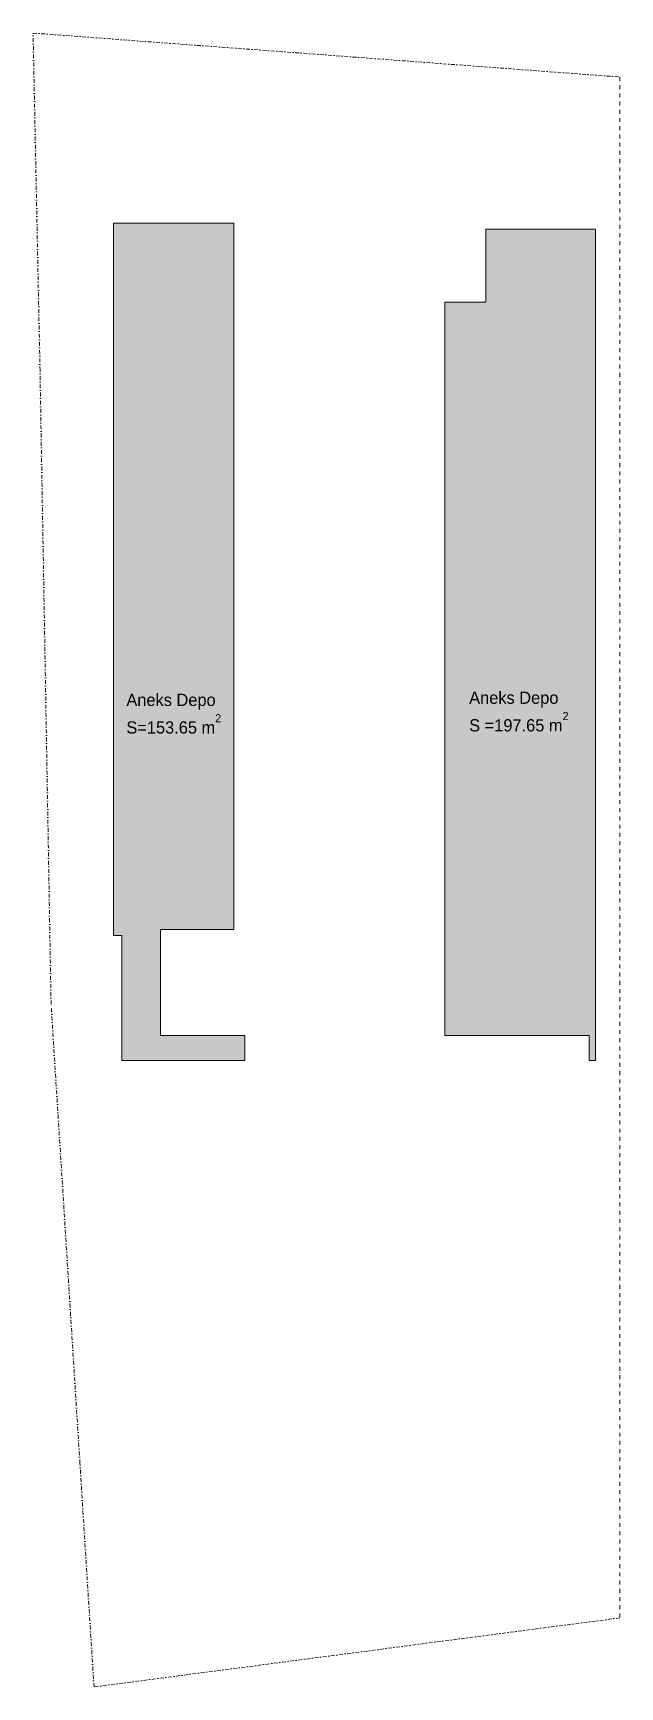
# Model space of a CAD drawing. Header units: millimetres. Extents: x -1813435 to -1789490, y -2749088 to -2681608.
import ezdxf

# ---------------------------------------------------------------- set-up
doc = ezdxf.new("R2010")
doc.units = ezdxf.units.MM
doc.header["$MEASUREMENT"] = 0
doc.linetypes.add('Dot & Dashed', pattern=[335.138881, 158.75, -88.194444, 0, -88.194437])
for name, color, linetype, lineweight, true_color in [('A - Fill zone_Pen_No__146', 7, 'Continuous', 20, 0x5eaeff), ('A - Fill zone_Pen_No__201', 7, 'Continuous', 0, 0xe8e8e8), ('Drawing & Figure_Pen_No__81', 7, 'Continuous', 20, 0x6a6a6a)]:
    doc.layers.add(name, color=color, linetype=linetype, lineweight=lineweight, true_color=true_color)
doc.layers.add('A - Parcela_Pen_No__20', color=1, linetype='Continuous', lineweight=0)
doc.styles.add('GENERATED_STYLE_1', font='GOTHIC.TTF')

msp = doc.modelspace()

# ---------------------------------------------------------------- hatches: boundary and pattern name
at = {"layer": 'A - Fill zone_Pen_No__201', "linetype": 'Continuous', "lineweight": 0, "true_color": 0x747474}
for points in [[(-1805240, -2689357), (-1805240, -2718185), (-1808240, -2718185), (-1808240, -2722515), (-1804790, -2722515), (-1804790, -2723535), (-1809808, -2723535), (-1809808, -2718435), (-1810154, -2718435), (-1810154, -2689357)], [(-1796640, -2722515), (-1796640, -2692585), (-1794963, -2692585), (-1794963, -2689607), (-1790490, -2689607), (-1790490, -2723535), (-1790740, -2723535), (-1790740, -2722515)]]:
    msp.add_hatch(color=8, dxfattribs=at).paths.add_polyline_path(points)

# ---------------------------------------------------------------- linework, layer by layer
at = {"layer": 'A - Parcela_Pen_No__20', "color": 1, "linetype": 'Dot & Dashed', "lineweight": 0}
msp.add_lwpolyline([(-1789490, -2746271), (-1810949, -2749088), (-1811523, -2739963), (-1812700, -2721238), (-1813152, -2695374), (-1813435, -2681608), (-1789490, -2683400)], close=True, dxfattribs=at)
at = {"layer": 'Drawing & Figure_Pen_No__81', "color": 251, "linetype": 'Continuous', "lineweight": 20, "true_color": 0x6a6a6a}
for p, q in [((-1805240, -2689357), (-1810154, -2689357)), ((-1810154, -2689357), (-1810154, -2718435)), ((-1805240, -2718185), (-1805240, -2689357)), ((-1790490, -2689607), (-1794963, -2689607)), ((-1794963, -2689607), (-1794963, -2692585)), ((-1790490, -2723535), (-1790490, -2689607)), ((-1794963, -2692585), (-1796640, -2692585)), ((-1796640, -2692585), (-1796640, -2722515)), ((-1810154, -2718435), (-1809808, -2718435)), ((-1809808, -2718435), (-1809808, -2723535)), ((-1808240, -2722515), (-1808240, -2718185)), ((-1808240, -2718185), (-1805240, -2718185)), ((-1804790, -2722515), (-1808240, -2722515)), ((-1804790, -2723535), (-1804790, -2722515)), ((-1796640, -2722515), (-1790740, -2722515)), ((-1790740, -2722515), (-1790740, -2723535)), ((-1809808, -2723535), (-1804790, -2723535)), ((-1790740, -2723535), (-1790490, -2723535))]:
    msp.add_line(p, q, dxfattribs=at)

# ---------------------------------------------------------------- texts
at = {"layer": 'A - Fill zone_Pen_No__146', "color": 161, "lineweight": 20, "true_color": 0x5eaeff, "char_height": 500, "attachment_point": 7, "style": 'GENERATED_STYLE_1'}
for s, insert in [('{\\fCentury Gothic|b0|i0|c0|p34;Aneks Depo ^MS=153.65 m{\\H0.66x;\\S2^  ;}}', (-1809628, -2710197)), ('{\\fCentury Gothic|b0|i0|c0|p34;Aneks Depo^MS =197.65 m{\\H0.66x;\\S2^  ;}}', (-1795641, -2710109))]:
    msp.add_mtext(s, dxfattribs=dict(at, insert=insert))

doc.saveas('drawing.dxf')
